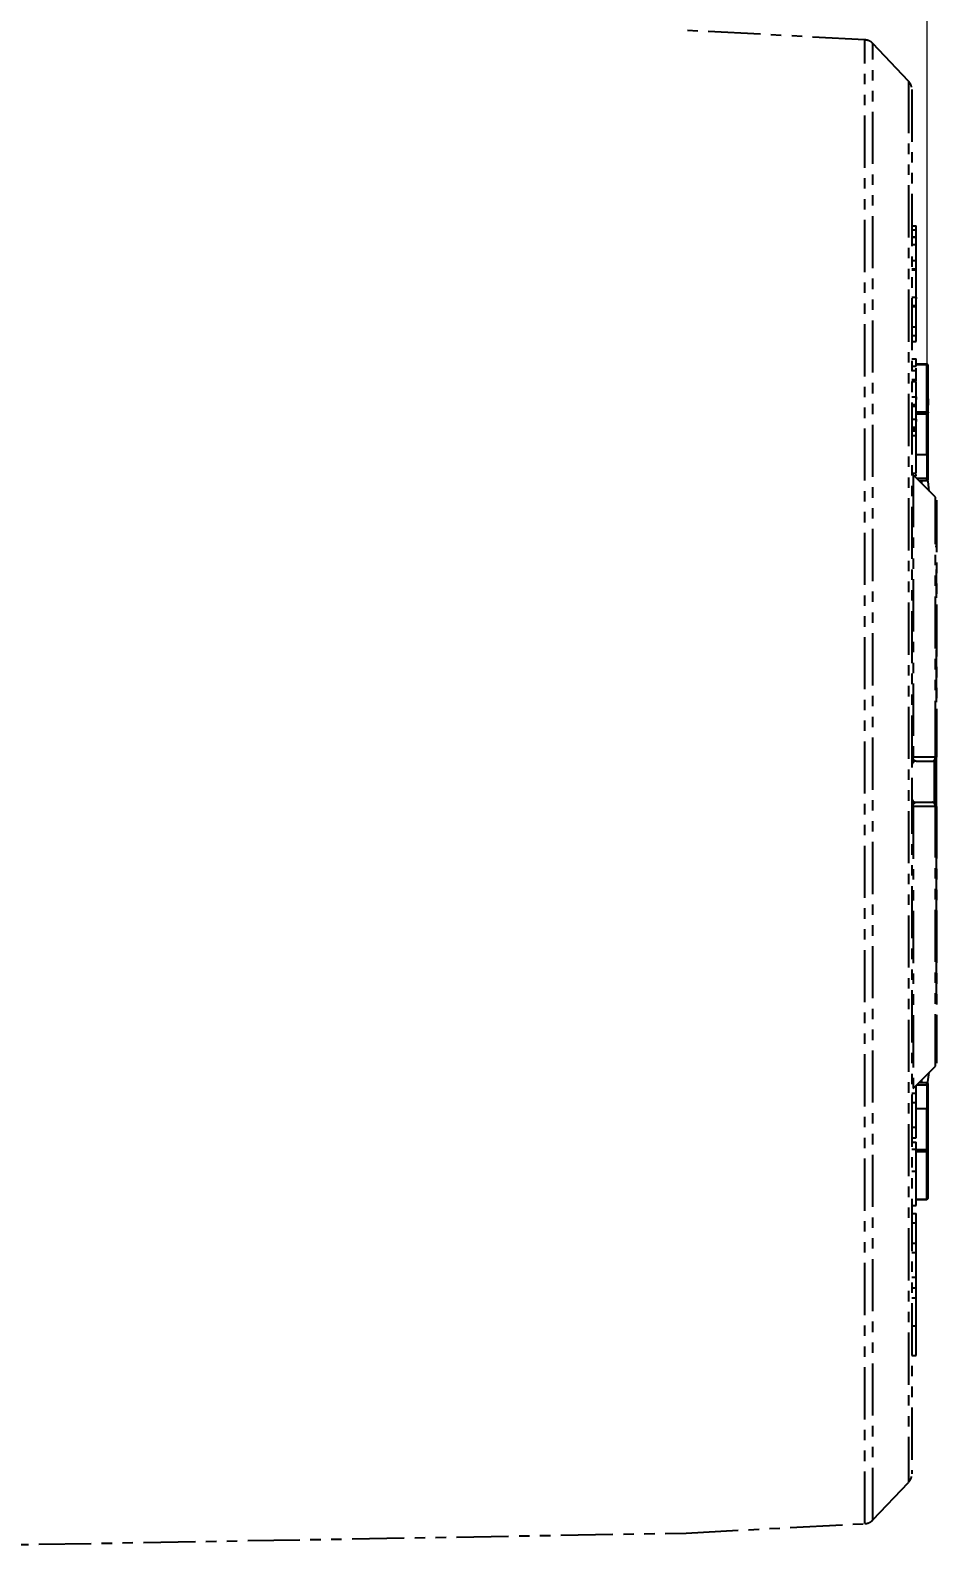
# Model space of a CAD drawing. Header units: millimetres. Extents: x 2180 to 4616, y 795 to 2518.
# Drawn here: x 3401 to 3511.2, y 1063.1 to 1248.3 of the extents above; entities that cross this region are included whole.
import ezdxf

# ---------------------------------------------------------------- set-up
doc = ezdxf.new("R2010")
doc.units = ezdxf.units.MM
doc.linetypes.add('PHANTOM', pattern=[12.7, 6.35, -1.27, 1.27, -1.27, 1.27, -1.27])
doc.layers.add('AM_5', color=3, linetype='Continuous', lineweight=25)
doc.styles.add('SLDTEXTSTYLE1', font='txt.shx', dxfattribs={"width": 0.7, "bigfont": 'gbcbig.shx'})
doc.dimstyles.new('SLDDIMSTYLE12$0', dxfattribs={"dimtxt": 12, "dimasz": 10, "dimexe": 0, "dimexo": 0.0625, "dimgap": 0.875, "dimtad": 1, "dimdec": 1, "dimlfac": 1.8, "dimrnd": 1e-09, "dimzin": 12, "dimdsep": 46, "dimtxsty": 'SLDTEXTSTYLE1', "dimcen": 0.09, "dimdle": 8.16, "dimclrd": 3, "dimclre": 3, "dimadec": 0, "dimazin": 3, "dimtfac": 1, "dimtdec": 1, "dimtofl": 0, "dimtmove": 0, "dimatfit": 3, "dimfxl": 0, "dimfrac": 2, "dimtolj": 1, "dimlwd": 5, "dimlwe": 5, "dimarcsym": 0})

# ---------------------------------------------------------------- blocks, each defined once
blk = doc.blocks.new('*D57')
at = {"layer": 'AM_5', "color": 3, "lineweight": 5, "transparency": 16777216}
blk.add_line((3336.01, 1189.13), (3336.01, 1379.2), dxfattribs=at)
at = {"layer": 'AM_5', "color": 3, "linetype": 'Continuous', "lineweight": 5, "transparency": 16777216}
for p, q in [((3346.01, 1379.2), (3500.09, 1379.2)), ((3510.09, 1193.55), (3510.09, 1379.2))]:
    blk.add_line(p, q, dxfattribs=at)
at = {"layer": 'AM_5', "color": 3, "transparency": 16777216}
for points in [[(3346.01, 1380.87), (3346.01, 1377.53), (3336.01, 1379.2)], [(3500.09, 1380.87), (3500.09, 1377.53), (3510.09, 1379.2)]]:
    blk.add_solid(points, dxfattribs=at)
at = {"layer": 'Defpoints', "color": 0, "transparency": 16777216}
for p in [(3510.09, 1379.2), (3510.09, 1193.49), (3336.01, 1189.07)]:
    blk.add_point(p, dxfattribs=at)
at = {"layer": 'AM_5', "color": 0, "transparency": 16777216, "insert": (3423.05, 1386.08), "char_height": 12, "attachment_point": 5, "style": 'SLDTEXTSTYLE1'}
blk.add_mtext('\\A1;195', dxfattribs=at)

msp = doc.modelspace()

# ---------------------------------------------------------------- linework, layer by layer
at = {"color": 7, "linetype": 'PHANTOM', "lineweight": 25}
for p, q in [((3502.494, 1247.136), (3480.766, 1248.275)), ((3507.828, 1242.114), (3503.504, 1246.671)), ((3508.24, 1224.486), (3508.74, 1224.486)), ((3508.74, 1223.975), (3508.74, 1224.486)), ((3508.24, 1223.975), (3508.74, 1223.975)), ((3508.24, 1223.145), (3508.74, 1223.145)), ((3508.24, 1223.081), (3508.74, 1223.081)), ((3508.74, 1223.145), (3508.74, 1223.975)), ((3508.74, 1222.188), (3508.74, 1223.081)), ((3508.24, 1222.188), (3508.74, 1222.188)), ((3508.24, 1220.273), (3508.74, 1220.273)), ((3508.24, 1219.252), (3508.74, 1219.252)), ((3508.24, 1219.124), (3508.74, 1219.124)), ((3508.74, 1219.252), (3508.74, 1220.273)), ((3508.74, 1219.38), (3508.74, 1219.375)), ((3508.74, 1219.124), (3508.74, 1219.252)), ((3508.74, 1215.805), (3508.74, 1219.124)), ((3508.24, 1215.805), (3508.74, 1215.805)), ((3508.74, 1214.784), (3508.74, 1215.805)), ((3508.24, 1214.784), (3508.74, 1214.784)), ((3508.24, 1214.657), (3508.74, 1214.657)), ((3508.74, 1214.657), (3508.74, 1214.784)), ((3508.74, 1212.167), (3508.74, 1214.657)), ((3508.24, 1212.167), (3508.74, 1212.167)), ((3508.74, 1211.146), (3508.74, 1212.167)), ((3508.24, 1211.146), (3508.74, 1211.146)), ((3508.24, 1210.38), (3508.74, 1210.38)), ((3508.74, 1210.38), (3508.74, 1211.146)), ((3508.24, 1208.274), (3508.74, 1208.274)), ((3508.74, 1207.381), (3508.74, 1208.274)), ((3510.039, 1207.645), (3508.74, 1207.645)), ((3508.24, 1207.381), (3508.74, 1207.381)), ((3508.24, 1206.87), (3508.74, 1206.87)), ((3508.24, 1205.785), (3508.74, 1205.785)), ((3508.74, 1207.611), (3510.039, 1207.611)), ((3508.74, 1205.785), (3508.74, 1206.87)), ((3508.74, 1205.593), (3508.74, 1205.785)), ((3508.24, 1205.593), (3508.74, 1205.593)), ((3508.24, 1205.53), (3508.74, 1205.53)), ((3508.74, 1203.679), (3508.74, 1205.53)), ((3508.24, 1203.679), (3508.74, 1203.679)), ((3508.24, 1202.721), (3508.74, 1202.721)), ((3508.24, 1202.53), (3508.74, 1202.53)), ((3508.74, 1202.721), (3508.74, 1203.679)), ((3508.74, 1202.53), (3508.74, 1202.721)), ((3508.74, 1200.934), (3508.74, 1202.53)), ((3510.239, 1203.421), (3510.239, 1202.656)), ((3508.24, 1200.934), (3508.74, 1200.934)), ((3508.74, 1201.83), (3510.039, 1201.83)), ((3508.74, 1201.576), (3510.039, 1201.576)), ((3508.74, 1199.977), (3508.74, 1200.934)), ((3510.039, 1196.644), (3510.039, 1201.576)), ((3510.239, 1196.785), (3510.239, 1201.718)), ((3508.24, 1199.977), (3508.74, 1199.977)), ((3508.74, 1199.785), (3508.24, 1199.785)), ((3508.24, 1199.658), (3508.74, 1199.658)), ((3508.24, 1199.53), (3508.74, 1199.53)), ((3508.24, 1198.956), (3508.74, 1198.956)), ((3508.74, 1199.785), (3508.74, 1199.977)), ((3508.74, 1199.658), (3508.74, 1199.785)), ((3508.74, 1199.594), (3508.74, 1199.658)), ((3508.74, 1199.53), (3508.74, 1199.594)), ((3508.74, 1198.956), (3508.74, 1199.53)), ((3508.74, 1196.644), (3510.039, 1196.644)), ((3508.24, 1194.36), (3508.74, 1194.36)), ((3511.093, 1191.442), (3508.386, 1194.149)), ((3508.494, 1194.041), (3508.74, 1194.041)), ((3508.74, 1194.041), (3508.74, 1194.204)), ((3510.039, 1193.719), (3508.816, 1193.719)), ((3509.069, 1193.466), (3510.039, 1193.466)), ((3509.073, 1193.462), (3510.039, 1193.462)), ((3509.436, 1193.099), (3509.436, 1193.462)), ((3509.439, 1193.096), (3509.439, 1193.462)), ((3510.039, 1193.462), (3510.039, 1193.466)), ((3510.143, 1193.73), (3510.1, 1193.982)), ((3511.2, 1185.427), (3511.176, 1185.355)), ((3511.194, 1185.395), (3511.213, 1185.458)), ((3511.216, 1185.47), (3511.223, 1185.494)), ((3508.386, 1159.824), (3511.094, 1159.826)), ((3511.094, 1159.826), (3511.094, 1160.309)), ((3508.74, 1159.295), (3510.74, 1159.295)), ((3508.619, 1154.265), (3508.74, 1154.295)), ((3508.74, 1154.295), (3510.74, 1154.295)), ((3511.094, 1153.764), (3508.386, 1153.767)), ((3511.094, 1152.833), (3511.094, 1153.764)), ((3511.223, 1130.947), (3511.233, 1130.949)), ((3511.176, 1128.236), (3511.2, 1128.163)), ((3511.213, 1128.132), (3511.194, 1128.195)), ((3511.24, 1127.95), (3511.215, 1128.125)), ((3511.223, 1128.097), (3511.216, 1128.12)), ((3508.386, 1119.442), (3511.093, 1122.149)), ((3510.124, 1119.988), (3510.342, 1121.398)), ((3508.24, 1118.871), (3508.74, 1118.871)), ((3508.74, 1118.871), (3508.74, 1119.795)), ((3508.74, 1117.726), (3508.74, 1118.871)), ((3508.815, 1119.871), (3510.039, 1119.871)), ((3510.039, 1120.124), (3509.069, 1120.124)), ((3510.039, 1120.128), (3509.072, 1120.128)), ((3509.436, 1120.128), (3509.436, 1120.492)), ((3509.439, 1120.128), (3509.439, 1120.495)), ((3510.039, 1120.124), (3510.039, 1120.128)), ((3508.24, 1117.726), (3508.74, 1117.726)), ((3508.74, 1114.708), (3508.74, 1117.726)), ((3510.039, 1116.946), (3508.74, 1116.946)), ((3510.039, 1112.013), (3510.039, 1116.946)), ((3510.239, 1111.872), (3510.239, 1116.805)), ((3508.74, 1114.708), (3508.24, 1114.708)), ((3508.24, 1113.419), (3508.74, 1113.419)), ((3508.24, 1112.894), (3508.74, 1112.894)), ((3508.24, 1112.047), (3508.74, 1112.047)), ((3508.74, 1109.931), (3508.74, 1112.894)), ((3508.74, 1109.372), (3508.74, 1112.047)), ((3508.74, 1112.013), (3510.039, 1112.013)), ((3508.74, 1111.76), (3510.039, 1111.76)), ((3510.239, 1108.733), (3510.239, 1111.872)), ((3508.24, 1109.372), (3508.74, 1109.372)), ((3510.239, 1106.144), (3510.239, 1108.733)), ((3508.74, 1105.979), (3510.039, 1105.979)), ((3508.74, 1105.944), (3510.039, 1105.944)), ((3508.24, 1105.187), (3508.74, 1105.187)), ((3508.24, 1104.227), (3508.74, 1104.227)), ((3508.24, 1103.084), (3508.74, 1103.084)), ((3508.74, 1100.623), (3508.74, 1103.084)), ((3508.24, 1100.623), (3508.74, 1100.623)), ((3508.74, 1099.478), (3508.74, 1100.623)), ((3508.24, 1099.478), (3508.74, 1099.478)), ((3508.74, 1096.46), (3508.74, 1099.478)), ((3508.24, 1096.46), (3508.74, 1096.46)), ((3508.24, 1095.181), (3508.74, 1095.181)), ((3508.24, 1093.937), (3508.74, 1093.937)), ((3508.24, 1090.528), (3508.74, 1090.528)), ((3508.74, 1086.916), (3508.74, 1090.528)), ((3508.24, 1086.916), (3508.74, 1086.916)), ((3503.504, 1066.92), (3507.828, 1071.476)), ((3351.24, 1063.055), (3480.766, 1065.316)), ((3480.766, 1065.316), (3502.494, 1066.454))]:
    msp.add_line(p, q, dxfattribs=at)
at = {"color": 7, "linetype": 'PHANTOM', "lineweight": 25, "flags": 128}
for points in [[(3502.494, 1066.454), (3502.494, 1066.463), (3502.494, 1066.715), (3502.494, 1067.317), (3502.494, 1068.265), (3502.494, 1069.557), (3502.494, 1071.188), (3502.494, 1073.15), (3502.494, 1075.436), (3502.495, 1078.038), (3502.495, 1080.946), (3502.495, 1084.148), (3502.495, 1087.631), (3502.495, 1091.383), (3502.495, 1095.388), (3502.495, 1099.631), (3502.495, 1104.096), (3502.495, 1108.766), (3502.495, 1113.621), (3502.495, 1118.644), (3502.495, 1123.815), (3502.495, 1129.114), (3502.495, 1134.521), (3502.495, 1140.013), (3502.495, 1145.571), (3502.495, 1151.172), (3502.495, 1156.795), (3502.495, 1162.418), (3502.495, 1168.02), (3502.495, 1173.577), (3502.495, 1179.07), (3502.495, 1184.476), (3502.495, 1189.775), (3502.495, 1194.946), (3502.495, 1199.969), (3502.495, 1204.825), (3502.495, 1209.494), (3502.495, 1213.959), (3502.495, 1218.203), (3502.495, 1222.208), (3502.495, 1225.96), (3502.495, 1229.443), (3502.495, 1232.645), (3502.495, 1235.552), (3502.494, 1238.154), (3502.494, 1240.441), (3502.494, 1242.403), (3502.494, 1244.033), (3502.494, 1245.325), (3502.494, 1246.274), (3502.494, 1246.875), (3502.494, 1247.128), (3502.494, 1247.136)], [(3503.504, 1066.92), (3503.504, 1066.931), (3503.504, 1067.204), (3503.504, 1067.837), (3503.504, 1068.828), (3503.504, 1070.174), (3503.504, 1071.868), (3503.504, 1073.904), (3503.504, 1076.273), (3503.504, 1078.967), (3503.504, 1081.974), (3503.504, 1085.282), (3503.504, 1088.879), (3503.504, 1092.748), (3503.504, 1096.876), (3503.504, 1101.244), (3503.504, 1105.836), (3503.504, 1110.634), (3503.504, 1115.617), (3503.504, 1120.766), (3503.504, 1126.06), (3503.504, 1131.478), (3503.504, 1136.997), (3503.504, 1142.597), (3503.504, 1148.253), (3503.504, 1153.944), (3503.504, 1159.646), (3503.504, 1165.337), (3503.504, 1170.994), (3503.504, 1176.593), (3503.504, 1182.113), (3503.504, 1187.531), (3503.504, 1192.825), (3503.504, 1197.974), (3503.504, 1202.957), (3503.504, 1207.754), (3503.504, 1212.346), (3503.504, 1216.715), (3503.504, 1220.842), (3503.504, 1224.712), (3503.504, 1228.308), (3503.504, 1231.616), (3503.504, 1234.624), (3503.504, 1237.317), (3503.504, 1239.687), (3503.504, 1241.723), (3503.504, 1243.417), (3503.504, 1244.762), (3503.504, 1245.753), (3503.504, 1246.387), (3503.504, 1246.659), (3503.504, 1246.671)], [(3507.828, 1242.114), (3507.828, 1242.107), (3507.828, 1241.853), (3507.828, 1241.242), (3507.828, 1240.274), (3507.828, 1238.956), (3507.828, 1237.292), (3507.828, 1235.288), (3507.828, 1232.955), (3507.828, 1230.3), (3507.828, 1227.337), (3507.828, 1224.076), (3507.828, 1220.532), (3507.828, 1216.72), (3507.828, 1212.656), (3507.828, 1208.356), (3507.828, 1203.84), (3507.828, 1199.125), (3507.828, 1194.232), (3507.828, 1189.182), (3507.828, 1183.995), (3507.828, 1178.694), (3507.828, 1173.3), (3507.828, 1167.837), (3507.828, 1162.328), (3507.828, 1156.795), (3507.828, 1151.263), (3507.828, 1145.753), (3507.828, 1140.29), (3507.828, 1134.897), (3507.828, 1129.596), (3507.828, 1124.409), (3507.828, 1119.358), (3507.828, 1114.466), (3507.828, 1109.751), (3507.828, 1105.234), (3507.828, 1100.935), (3507.828, 1096.87), (3507.828, 1093.058), (3507.828, 1089.514), (3507.828, 1086.254), (3507.828, 1083.29), (3507.828, 1080.636), (3507.828, 1078.302), (3507.828, 1076.299), (3507.828, 1074.635), (3507.828, 1073.316), (3507.828, 1072.349), (3507.828, 1071.737), (3507.828, 1071.484), (3507.828, 1071.476)], [(3510.039, 1207.611), (3510.039, 1207.628), (3510.039, 1207.639), (3510.039, 1207.645), (3510.039, 1207.645)], [(3510.039, 1201.83), (3510.039, 1202.668), (3510.039, 1203.476), (3510.039, 1204.253), (3510.039, 1204.998), (3510.039, 1205.707), (3510.039, 1206.38), (3510.039, 1207.015), (3510.039, 1207.611)], [(3510.039, 1201.83), (3510.079, 1201.827), (3510.116, 1201.821), (3510.151, 1201.811), (3510.181, 1201.797), (3510.206, 1201.78), (3510.224, 1201.761), (3510.236, 1201.74), (3510.239, 1201.718)], [(3510.039, 1201.576), (3510.039, 1201.603), (3510.039, 1201.632), (3510.039, 1201.665), (3510.039, 1201.699), (3510.039, 1201.733), (3510.039, 1201.767), (3510.039, 1201.8), (3510.039, 1201.83)], [(3510.039, 1196.644), (3510.039, 1196.346), (3510.039, 1196.016), (3510.039, 1195.661), (3510.039, 1195.285), (3510.039, 1194.897), (3510.039, 1194.501), (3510.039, 1194.107), (3510.039, 1193.719)], [(3508.386, 1194.149), (3508.386, 1194.067), (3508.386, 1193.625), (3508.386, 1192.802), (3508.386, 1191.607), (3508.386, 1190.052), (3508.386, 1188.153), (3508.386, 1185.931), (3508.386, 1183.408), (3508.386, 1180.609), (3508.386, 1177.565), (3508.386, 1174.306), (3508.386, 1170.866), (3508.386, 1167.281), (3508.386, 1163.588), (3508.386, 1159.824)], [(3510.039, 1193.524), (3510.039, 1193.544), (3510.039, 1193.566), (3510.039, 1193.59), (3510.039, 1193.615), (3510.039, 1193.641), (3510.039, 1193.667), (3510.039, 1193.693), (3510.039, 1193.719)], [(3510.039, 1193.466), (3510.039, 1193.467), (3510.039, 1193.47), (3510.039, 1193.475), (3510.039, 1193.482), (3510.039, 1193.49), (3510.039, 1193.5), (3510.039, 1193.511), (3510.039, 1193.524)], [(3510.343, 1192.192), (3510.204, 1193.332), (3510.176, 1193.516)], [(3511.094, 1160.309), (3511.094, 1163.291), (3511.094, 1166.69), (3511.094, 1169.988), (3511.094, 1173.151), (3511.094, 1176.147), (3511.093, 1178.947), (3511.093, 1181.52), (3511.093, 1183.842), (3511.093, 1185.887), (3511.093, 1187.636), (3511.093, 1189.071), (3511.093, 1190.177), (3511.093, 1190.942), (3511.093, 1191.359), (3511.093, 1191.442)], [(3510.951, 1159.342), (3510.951, 1156.795), (3510.951, 1154.247)], [(3508.386, 1153.767), (3508.386, 1150.003), (3508.386, 1146.309), (3508.386, 1142.724), (3508.386, 1139.284), (3508.386, 1136.025), (3508.386, 1132.981), (3508.386, 1130.183), (3508.386, 1127.659), (3508.386, 1125.437), (3508.386, 1123.539), (3508.386, 1121.984), (3508.386, 1120.789), (3508.386, 1119.966), (3508.386, 1119.523), (3508.386, 1119.442)], [(3511.093, 1122.149), (3511.093, 1122.231), (3511.093, 1122.649), (3511.093, 1123.414), (3511.093, 1124.52), (3511.093, 1125.954), (3511.093, 1127.703), (3511.093, 1129.749), (3511.093, 1132.07), (3511.093, 1134.644), (3511.094, 1137.443), (3511.094, 1140.44), (3511.094, 1143.603), (3511.094, 1146.901), (3511.094, 1150.299), (3511.094, 1152.833)], [(3510.039, 1120.066), (3510.039, 1120.078), (3510.039, 1120.09), (3510.039, 1120.1), (3510.039, 1120.108), (3510.039, 1120.114), (3510.039, 1120.119), (3510.039, 1120.123), (3510.039, 1120.124)], [(3510.039, 1119.871), (3510.039, 1119.896), (3510.039, 1119.923), (3510.039, 1119.949), (3510.039, 1119.975), (3510.039, 1120), (3510.039, 1120.024), (3510.039, 1120.046), (3510.039, 1120.066)], [(3510.039, 1119.871), (3510.039, 1119.483), (3510.039, 1119.088), (3510.039, 1118.693), (3510.039, 1118.304), (3510.039, 1117.929), (3510.039, 1117.573), (3510.039, 1117.244), (3510.039, 1116.946)], [(3510.039, 1111.76), (3510.039, 1111.79), (3510.039, 1111.823), (3510.039, 1111.857), (3510.039, 1111.891), (3510.039, 1111.925), (3510.039, 1111.957), (3510.039, 1111.987), (3510.039, 1112.013)], [(3510.039, 1111.76), (3510.079, 1111.762), (3510.116, 1111.769), (3510.151, 1111.779), (3510.181, 1111.793), (3510.206, 1111.81), (3510.224, 1111.829), (3510.236, 1111.85), (3510.239, 1111.872)], [(3510.039, 1105.979), (3510.039, 1106.574), (3510.039, 1107.21), (3510.039, 1107.883), (3510.039, 1108.592), (3510.039, 1109.336), (3510.039, 1110.114), (3510.039, 1110.922), (3510.039, 1111.76)], [(3510.039, 1106.003), (3510.039, 1105.981), (3510.039, 1105.964), (3510.039, 1105.952), (3510.039, 1105.945), (3510.039, 1105.944)], [(3510.039, 1105.944), (3510.039, 1105.945), (3510.039, 1105.951), (3510.039, 1105.962), (3510.039, 1105.979)]]:
    msp.add_lwpolyline(points, dxfattribs=at)
at = {"color": 7, "linetype": 'PHANTOM', "lineweight": 25}
for centre, radius, start, end in [((3510.055, 1207.426), 0.185, 5.85572, 94.84996), ((3510.064, 1201.753), 0.179, 261.95044, 348.57855), ((3510.064, 1196.82), 0.179, 261.95044, 348.57855), ((3510.086, 1193.492), 0.232, 48.45882, 101.56135), ((3510.04, 1193.666), 0.2, 269.98753, 359.98753), ((3510.039, 1193.662), 0.2, 270, 360), ((3510.74, 1159.795), 0.5, 270, 360), ((3511.112, 1159.55), 0.277, 62.37638, 93.77215), ((3508.74, 1158.795), 0.5, 89.99997, 180), ((3508.74, 1154.795), 0.5, 180, 270.00004), ((3510.74, 1153.795), 0.5, 360, 90), ((3511.112, 1154.04), 0.277, 266.22785, 297.62362), ((3510.039, 1119.928), 0.2, 360, 90), ((3510.04, 1119.924), 0.2, 0.01246, 90.01247), ((3510.086, 1120.098), 0.232, 258.43864, 311.54119), ((3510.064, 1116.769), 0.179, 11.42145, 98.04956), ((3510.064, 1111.837), 0.179, 11.42145, 98.04956), ((3510.055, 1106.163), 0.185, 265.15004, 354.14429)]:
    msp.add_arc(centre, radius, start, end, dxfattribs=at)
for points, knots in [([(3503.51, 1246.642), (3503.472, 1246.688), (3503.33, 1246.863), (3502.983, 1247.061), (3502.663, 1247.104), (3502.507, 1247.125)], [0, 0, 0, 0, 0.1560443, 0.589322, 1, 1, 1, 1]), ([(3508.211, 1241.36), (3508.177, 1241.5), (3508.115, 1241.753), (3507.947, 1241.951), (3507.873, 1242.04)], [0, 0, 0, 0, 0.5529909, 1, 1, 1, 1]), ([(3508.24, 1241.075), (3508.24, 1241.017), (3508.24, 1240.902), (3508.24, 1239.545), (3508.24, 1237.334), (3508.24, 1234.21), (3508.24, 1230.232), (3508.24, 1225.436), (3508.24, 1219.878), (3508.24, 1213.619), (3508.24, 1206.729), (3508.24, 1199.284), (3508.24, 1191.367), (3508.24, 1183.066), (3508.24, 1174.473), (3508.24, 1165.683), (3508.24, 1159.758), (3508.24, 1156.795)], [0, 0, 0, 0, 0.0663505, 0.1330398, 0.199729, 0.2664183, 0.3331075, 0.3997968, 0.466486, 0.5331753, 0.5998645, 0.6665538, 0.733243, 0.7999323, 0.8666215, 0.9333108, 1, 1, 1, 1]), ([(3508.74, 1220.273), (3508.74, 1220.535), (3508.74, 1220.991), (3508.74, 1221.542), (3508.74, 1221.86), (3508.74, 1222.001), (3508.74, 1222.072), (3508.74, 1222.132), (3508.74, 1222.169), (3508.74, 1222.188)], [0, 0, 0, 0, 0.4018451, 0.700925, 0.8501447, 0.9000038, 0.92545, 0.9625731, 1, 1, 1, 1]), ([(3508.74, 1215.678), (3508.74, 1216.134), (3508.74, 1216.971), (3508.74, 1217.793), (3508.74, 1218.167)], [0, 0, 0, 0, 0.5444227, 1, 1, 1, 1]), ([(3508.74, 1215.805), (3508.74, 1215.787), (3508.74, 1215.751), (3508.74, 1215.694), (3508.74, 1215.635), (3508.74, 1215.607), (3508.74, 1215.609), (3508.74, 1215.61)], [0, 0, 0, 0, 0.1133857, 0.2261004, 0.4521085, 0.9035522, 1, 1, 1, 1]), ([(3510.224, 1207.499), (3510.223, 1207.51), (3510.219, 1207.53), (3510.204, 1207.56), (3510.183, 1207.585), (3510.158, 1207.607), (3510.13, 1207.624), (3510.099, 1207.636), (3510.069, 1207.644), (3510.049, 1207.645), (3510.039, 1207.645)], [0, 0, 0, 0, 0.1371732, 0.2714331, 0.4024836, 0.5300389, 0.6538238, 0.7735757, 0.8890458, 1, 1, 1, 1]), ([(3508.74, 1206.87), (3508.74, 1206.885), (3508.74, 1206.973), (3508.74, 1207.06), (3508.74, 1207.131)], [0, 0, 0, 0, 0.1741084, 1, 1, 1, 1]), ([(3508.74, 1203.679), (3508.74, 1203.654), (3508.74, 1203.617), (3508.74, 1203.566), (3508.74, 1203.52), (3508.74, 1203.471), (3508.74, 1203.394), (3508.74, 1203.341), (3508.74, 1203.352), (3508.74, 1203.36)], [0, 0, 0, 0, 0.0628935, 0.0931861, 0.1255191, 0.1834586, 0.2508615, 0.5002621, 1, 1, 1, 1]), ([(3508.74, 1200.934), (3508.74, 1200.919), (3508.74, 1200.892), (3508.74, 1200.853), (3508.74, 1200.82), (3508.74, 1200.764), (3508.74, 1200.704), (3508.74, 1200.671), (3508.74, 1200.676), (3508.74, 1200.678)], [0, 0, 0, 0, 0.0518131, 0.0882956, 0.1299462, 0.1775457, 0.3534829, 0.7059159, 1, 1, 1, 1]), ([(3508.74, 1194.36), (3508.74, 1194.879), (3508.74, 1195.908), (3508.74, 1197.452), (3508.74, 1198.45), (3508.74, 1198.956)], [0, 0, 0, 0, 0.3347977, 0.6633059, 1, 1, 1, 1]), ([(3510.239, 1193.665), (3510.239, 1193.938), (3510.239, 1194.492), (3510.239, 1195.345), (3510.239, 1196.146), (3510.239, 1196.575), (3510.239, 1196.785)], [0, 0, 0, 0, 0.24558897, 0.5, 0.75441103, 1, 1, 1, 1]), ([(3511.24, 1191.088), (3511.24, 1191.044), (3511.24, 1190.953), (3511.24, 1190.211), (3511.24, 1188.775), (3511.24, 1186.229), (3511.24, 1182.685), (3511.24, 1178.959), (3511.24, 1175.421), (3511.24, 1171.648), (3511.24, 1167.737), (3511.24, 1163.785), (3511.24, 1161.113), (3511.24, 1159.795)], [0, 0, 0, 0, 0.07827687, 0.15871, 0.24116849, 0.36932909, 0.49988873, 0.58696496, 0.67333854, 0.75883145, 0.84127172, 0.92171409, 1, 1, 1, 1]), ([(3511.24, 1185.64), (3511.24, 1185.772), (3511.24, 1186.037), (3511.24, 1186.398), (3511.24, 1186.734), (3511.24, 1187.042), (3511.24, 1187.32), (3511.24, 1187.57), (3511.24, 1187.722), (3511.24, 1187.825), (3511.24, 1187.941), (3511.24, 1188.095), (3511.24, 1188.236), (3511.24, 1188.442), (3511.24, 1188.481), (3511.24, 1188.513)], [0, 0, 0, 0, 0.07144385, 0.14288374, 0.21431988, 0.28576303, 0.35720674, 0.42863778, 0.50005558, 0.50406448, 0.53604837, 0.6252562, 0.69323765, 0.75009307, 1, 1, 1, 1]), ([(3511.17, 1185.351), (3511.187, 1185.389), (3511.229, 1185.48), (3511.236, 1185.581), (3511.24, 1185.64)], [0, 0, 0, 0, 0.4097539, 1, 1, 1, 1]), ([(3511.24, 1185.64), (3511.24, 1185.592), (3511.24, 1185.542), (3511.223, 1185.494), (3511.222, 1185.492)], [0, 0, 0, 0, 0.946273, 1, 1, 1, 1]), ([(3511.24, 1153.797), (3511.24, 1154.796), (3511.24, 1157.05), (3511.24, 1160.572), (3511.24, 1164.294), (3511.24, 1167.911), (3511.24, 1171.37), (3511.24, 1174.624), (3511.24, 1177.619), (3511.24, 1180.345), (3511.24, 1181.875), (3511.24, 1182.64)], [0, 0, 0, 0, 0.0904762, 0.2041666, 0.3178571, 0.4315476, 0.5452381, 0.6589286, 0.772619, 0.8863095, 1, 1, 1, 1]), ([(3508.74, 1159.295), (3508.699, 1159.301), (3508.62, 1159.311), (3508.524, 1159.389), (3508.457, 1159.489), (3508.417, 1159.58), (3508.394, 1159.676), (3508.386, 1159.761), (3508.386, 1159.803), (3508.386, 1159.824)], [0, 0, 0, 0, 0.28654563, 0.56106869, 0.68919014, 0.8054766, 0.90650496, 0.95317639, 1, 1, 1, 1]), ([(3510.74, 1159.295), (3510.786, 1159.302), (3510.859, 1159.314), (3510.944, 1159.382), (3511.002, 1159.453), (3511.046, 1159.537), (3511.088, 1159.661), (3511.091, 1159.761), (3511.094, 1159.826)], [0, 0, 0, 0, 0.238585, 0.3787456, 0.4999975, 0.6362115, 0.761415, 1, 1, 1, 1]), ([(3508.369, 1159.382), (3508.391, 1159.367), (3508.45, 1159.328), (3508.554, 1159.326), (3508.619, 1159.325)], [0, 0, 0, 0, 0.3808157, 1, 1, 1, 1]), ([(3508.24, 1156.795), (3508.24, 1153.833), (3508.24, 1147.907), (3508.24, 1139.118), (3508.24, 1130.525), (3508.24, 1122.224), (3508.24, 1114.307), (3508.24, 1106.862), (3508.24, 1099.972), (3508.24, 1093.713), (3508.24, 1088.155), (3508.24, 1083.359), (3508.24, 1079.38), (3508.24, 1076.257), (3508.24, 1074.046), (3508.24, 1072.689), (3508.24, 1072.573), (3508.24, 1072.515)], [0, 0, 0, 0, 0.066684, 0.133368, 0.200052, 0.266736, 0.33342, 0.400104, 0.466788, 0.533472, 0.600156, 0.66684, 0.7335241, 0.8002081, 0.8668921, 0.9335761, 1, 1, 1, 1]), ([(3508.619, 1154.265), (3508.554, 1154.264), (3508.45, 1154.263), (3508.391, 1154.223), (3508.369, 1154.208)], [0, 0, 0, 0, 0.6187385, 1, 1, 1, 1]), ([(3508.386, 1153.767), (3508.386, 1153.788), (3508.386, 1153.83), (3508.394, 1153.915), (3508.418, 1154.011), (3508.458, 1154.102), (3508.524, 1154.203), (3508.58, 1154.24), (3508.619, 1154.265)], [0, 0, 0, 0, 0.0657455, 0.1312299, 0.2728945, 0.435902, 0.6154442, 1, 1, 1, 1]), ([(3511.094, 1153.764), (3511.091, 1153.83), (3511.088, 1153.93), (3511.046, 1154.054), (3511.002, 1154.137), (3510.944, 1154.208), (3510.859, 1154.277), (3510.786, 1154.288), (3510.74, 1154.295)], [0, 0, 0, 0, 0.2385849, 0.3638389, 0.5000025, 0.6213043, 0.7614151, 1, 1, 1, 1]), ([(3511.24, 1153.795), (3511.24, 1152.434), (3511.24, 1149.71), (3511.24, 1145.738), (3511.24, 1141.922), (3511.24, 1138.321), (3511.24, 1134.985), (3511.24, 1131.962), (3511.24, 1129.296), (3511.24, 1127.025), (3511.24, 1125.184), (3511.24, 1123.789), (3511.24, 1122.9), (3511.24, 1122.488), (3511.24, 1122.544), (3511.24, 1122.56)], [0, 0, 0, 0, 0.0808771, 0.1617542, 0.2426313, 0.3235084, 0.4043855, 0.4852626, 0.5661397, 0.6470168, 0.7278939, 0.808771, 0.8896481, 0.9705252, 1, 1, 1, 1]), ([(3511.24, 1130.95), (3511.24, 1131.715), (3511.24, 1133.245), (3511.24, 1135.972), (3511.24, 1138.966), (3511.24, 1142.221), (3511.24, 1145.679), (3511.24, 1149.298), (3511.24, 1151.957), (3511.24, 1153.4), (3511.24, 1153.587)], [0, 0, 0, 0, 0.1398935, 0.2797871, 0.4196806, 0.5595741, 0.6994677, 0.8393612, 0.9792547, 1, 1, 1, 1]), ([(3511.217, 1128.115), (3511.22, 1128.107), (3511.239, 1128.054), (3511.239, 1127.998), (3511.24, 1127.95)], [0, 0, 0, 0, 0.1486571, 1, 1, 1, 1]), ([(3511.24, 1125.132), (3511.24, 1125.126), (3511.24, 1125.111), (3511.24, 1125.597), (3511.24, 1126.495), (3511.24, 1127.465), (3511.24, 1127.95)], [0, 0, 0, 0, 0.1673104, 0.4448736, 0.7224368, 1, 1, 1, 1]), ([(3510.239, 1116.805), (3510.239, 1117.015), (3510.239, 1117.444), (3510.239, 1118.245), (3510.239, 1119.097), (3510.239, 1119.652), (3510.239, 1119.924)], [0, 0, 0, 0, 0.24558897, 0.5, 0.75441103, 1, 1, 1, 1]), ([(3508.74, 1113.419), (3508.74, 1113.506), (3508.74, 1113.681), (3508.74, 1113.983), (3508.74, 1114.379), (3508.74, 1114.576), (3508.74, 1114.708)], [0, 0, 0, 0, 0.1250401, 0.2502359, 0.4998742, 1, 1, 1, 1]), ([(3508.74, 1105.187), (3508.74, 1105.222), (3508.74, 1105.291), (3508.74, 1105.921), (3508.74, 1106.754), (3508.74, 1107.543), (3508.74, 1108.436), (3508.74, 1109.06), (3508.74, 1109.372)], [0, 0, 0, 0, 0.25015941, 0.49958066, 0.62466902, 0.74973011, 0.87480959, 1, 1, 1, 1]), ([(3508.74, 1103.084), (3508.74, 1103.179), (3508.74, 1103.299), (3508.74, 1103.575), (3508.74, 1103.819), (3508.74, 1104.063), (3508.74, 1104.227)], [0, 0, 0, 0, 0.5004596, 0.6283614, 0.7507034, 1, 1, 1, 1]), ([(3508.74, 1095.181), (3508.74, 1095.267), (3508.74, 1095.44), (3508.74, 1095.74), (3508.74, 1096.133), (3508.74, 1096.329), (3508.74, 1096.46)], [0, 0, 0, 0, 0.125077, 0.2502224, 0.4998872, 1, 1, 1, 1]), ([(3508.74, 1093.765), (3508.74, 1093.926), (3508.74, 1094.167), (3508.74, 1094.671), (3508.74, 1095.011), (3508.74, 1095.181)], [0, 0, 0, 0, 0.5005372, 0.7503463, 1, 1, 1, 1]), ([(3508.74, 1090.528), (3508.74, 1090.932), (3508.74, 1091.738), (3508.74, 1092.728), (3508.74, 1093.381), (3508.74, 1093.729), (3508.74, 1093.875), (3508.74, 1093.93), (3508.74, 1093.935), (3508.74, 1093.937)], [0, 0, 0, 0, 0.2503213, 0.4998014, 0.6247836, 0.7496745, 0.8746984, 0.9373467, 1, 1, 1, 1]), ([(3507.924, 1071.604), (3507.959, 1071.646), (3508.053, 1071.76), (3508.141, 1071.965), (3508.196, 1072.128), (3508.208, 1072.205), (3508.209, 1072.208)], [0, 0, 0, 0, 0.2393477, 0.6547521, 0.9846919, 1, 1, 1, 1]), ([(3502.498, 1066.479), (3502.58, 1066.478), (3502.825, 1066.474), (3503.172, 1066.644), (3503.438, 1066.829), (3503.532, 1066.956), (3503.546, 1066.977)], [0, 0, 0, 0, 0.20194111, 0.60715045, 0.93704978, 1, 1, 1, 1])]:
    msp.add_open_spline(points, degree=3, knots=knots, dxfattribs=at)
msp.add_open_spline([(3510.239, 1201.718), (3510.239, 1202.81), (3510.239, 1204.994), (3510.239, 1206.628), (3510.239, 1207.445)], degree=3, dxfattribs=at)

# ---------------------------------------------------------------- dimensions: what is measured, and where the dimension line sits
at = {"layer": 'AM_5'}
dim = msp.add_linear_dim(base=(3510.086, 1379.2), p1=(3336.01, 1189.071), p2=(3510.086, 1193.492), text='195', dimstyle='SLDDIMSTYLE12$0', override={"dimlfac": 1, "dimpost": ''}, dxfattribs=at)
dim.commit()
dim.dimension.update_dxf_attribs({"geometry": '*D57', "text_midpoint": (3423.048, 1386.075)})

doc.saveas('drawing.dxf')
